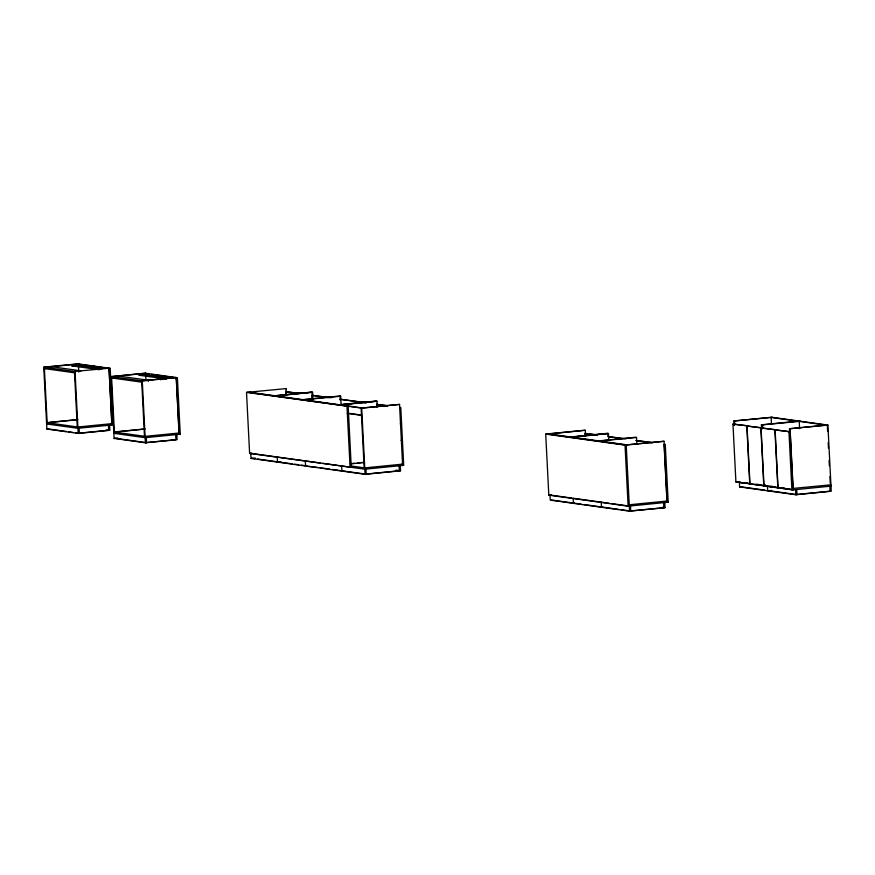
<?xml version="1.0" encoding="UTF-8"?>
<svg xmlns="http://www.w3.org/2000/svg" width="875" height="875" viewBox="0 0 875 875"><rect width="100%" height="100%" fill="white"/><g stroke="black" fill="none" stroke-linecap="round" stroke-linejoin="round"><path stroke-width="1.31" d="M109.616 425.184L109.867 430.281L78.181 433.409L46.878 429.045L43.75 367.194L77.788 363.836L110.173 368.353L113.028 424.67L111.858 424.791L109.003 368.473L110.173 368.353M79.045 364.011L44.341 367.281L47.152 422.723L77.263 419.748M47.02 368.331L44.406 368.594L74.517 372.783M101.97 368.758L71.859 364.558L71.925 365.87L74.539 365.608M94.686 366.198L93.516 366.308L105.131 367.927M176.838 434.558L177.089 439.644L145.403 442.783L114.111 438.419L110.972 376.567L145.009 373.198L177.395 377.727L180.25 434.044L179.08 434.164L176.225 377.836L151.561 374.402M146.267 373.384L145.086 373.505L148.969 374.041M115.544 377.573L111.639 377.956L141.739 382.156M169.192 378.131L139.081 373.931L139.147 375.244L141.761 374.981M160.606 375.659L161.908 375.572M110.972 376.567L142.275 380.931L176.312 377.562L179.178 434.317L145.141 437.686L113.848 433.322M176.225 377.836L177.395 377.727M246.52 392.383L348.162 406.273L351.258 467.316L249.616 453.425L246.52 392.383L286.114 388.609L286.453 395.391M273.547 395.861L311.358 392.131L312.55 392.295L312.9 399.077M274.137 395.948L311.959 392.208L312.353 398.081M274.728 396.036L312.55 392.295M313.228 395.248L312.047 395.369L312.189 398.059M49.175 422.384L77.973 419.541M301.634 399.787L339.456 396.047L340.648 396.211L341.053 404.359M302.225 399.864L340.648 396.211M340.112 399.273L366.067 402.62M46.878 429.045L48.65 429.012M358.323 401.811L359.625 401.712M337.991 404.852L375.812 401.111L376.994 401.275L377.278 406.711M338.581 404.928L376.403 401.188M339.183 405.016L376.994 401.275M78.761 433.212L108.106 430.314M376.502 404.348L387.275 405.573M116.397 431.758L145.195 428.903M144.484 429.122L114.373 432.097L111.562 376.655L145.6 373.286L145.95 380.045M247.702 392.262L361.714 408.155L399.536 404.414L402.631 465.467L399.831 465.073M399.602 407.564L400.772 407.455L401.581 423.456L400.411 423.577M114.111 438.419L117.95 438.036M179.112 433.016L145.075 436.373L113.783 432.009M145.983 442.586L175.919 439.764L175.656 434.667M400.433 424.014L401.603 423.894L402.413 439.906L401.242 440.027M249.616 453.425L251.967 453.195M401.264 440.453L402.434 440.344L403.703 465.336L364.809 469.208L322.82 463.356M320.447 463.028L250.786 453.316L251.048 458.413L255.467 458.117M667.023 502.327L664.092 444.434L665.263 444.325L668.194 502.206L628.13 506.188L548.811 495.13L545.716 434.087L584.708 430.227L585.309 430.314L585.583 435.739M547.487 434.055L585.309 430.314M278.064 461.891L280.722 461.628M278.666 461.978L277.484 462.098L277.233 457.002M585.113 436.078L584.97 433.409L596.936 434.798M569.439 437.106L607.25 433.366L608.442 433.541L608.781 440.322M570.03 437.194L607.852 433.453L607.983 436.166M734.103 425.064L733.895 420.984L771.717 417.244L827.903 425.075L831.25 491.225L795.78 494.736L739.594 486.905L739.331 481.808M570.62 437.281L608.442 433.541M733.895 420.984L772.308 417.331M732.966 424.069L747.994 425.884L732.966 424.069L735.908 481.95L751.122 483.787M350.47 463.652L354.517 463.258M357.219 462.984L362.622 462.448M350.306 463.958L364.569 462.405M777.755 487.506L749.952 483.908L747.02 426.027L762.038 427.842M597.527 441.022L635.348 437.281L636.53 437.456L636.88 444.238M761.6 428.892L761.392 424.823L799.214 421.083M598.117 441.109L636.53 437.456M800.406 421.247L761.983 424.9L762.191 428.98M747.02 426.027L776.081 429.8M636.005 440.519L651.219 442.367M343.109 470.958L341.939 471.078L341.677 465.981M774.911 429.909L777.842 487.791L763.995 485.866L761.064 427.984L790.125 431.758L793.067 489.639L791.886 489.748L778.039 487.823L775.108 429.942L790.125 431.758M625.614 444.938L664.027 441.284L667.122 502.337L664.453 501.966M789.688 432.808L789.491 428.739L827.302 424.998L827.608 431.058M545.716 434.087L625.034 445.145L664.027 441.284M789.491 428.739L827.903 425.075M365.652 474.097L398.77 470.827M251.048 458.413L365.072 474.305L400.542 470.794L400.28 465.697M548.811 495.13L551.163 494.9M735.908 481.95L750.925 483.766M739.692 481.775L736.991 482.038L793.177 489.869L830.987 486.128M574.558 503.223L573.377 503.333L573.125 498.247L609.241 503.278M739.594 486.905L740.764 486.784M602.645 507.139L601.475 507.248L601.212 502.163M771.509 490.438L767.681 490.82L767.43 485.723M629.234 504.766L667.056 501.025L666.466 500.938M830.922 484.816L792.509 488.48M630.142 510.967L663.863 507.773L663.6 502.688M796.359 494.528L829.478 491.258M571.834 498.061L549.981 495.02L550.244 500.117L629.562 511.164L665.033 507.664L664.781 502.567M798.044 421.192L771.137 417.452L771.444 423.511M826.131 425.108L799.225 421.367L799.597 428.641M761.392 424.823L762.584 424.988L762.716 427.7M285.513 388.522L286.114 388.609M399.536 404.414L361.123 408.078L364.153 467.819M300.005 393.411L285.775 391.705L298.834 393.52M327.239 397.206L312.211 395.391L326.069 397.316M327.436 397.228L331.209 397.753M623.131 438.452L608.103 436.636L621.95 438.561M623.328 438.473L625.844 438.823M326.266 397.348L328.781 397.698M340.277 399.295L366.188 402.916M387.461 405.88L376.666 404.37L376.797 407.039M584.97 433.409L597.111 435.105M636.202 440.552L650.048 442.477M650.245 442.509L652.761 442.859M77.864 364.131L92.094 366.111M71.925 365.87L99.422 369.698M139.147 375.244L166.644 379.072M249.463 392.23L274.717 395.752M275.909 395.916L302.805 399.667M303.997 399.831L339.161 404.731M340.353 404.895L362.294 407.958M548.658 433.934L570.609 436.997M571.802 437.161L598.697 440.913M599.889 441.077L626.795 444.828M546.897 433.967L626.216 445.025L629.562 511.164M50.87 366.636L80.97 370.836M43.75 367.194L75.053 371.558L78.181 433.409M349.759 413.438L361.375 415.056M347.287 413.372L361.495 415.352M744.691 482.552L747.359 482.923M756.722 484.225L759.402 484.608M763.416 485.166L766.095 485.538M770.098 486.095L772.778 486.467M782.141 487.769L784.82 488.141M754.895 484.323L764.969 485.723M780.478 487.878L784.252 488.414M786.767 488.764L790.541 489.289M742.109 486.97L764.848 490.142M768.261 490.613L796.95 494.616L796.698 489.519M111.3 423.555L111.891 423.642L77.853 427.011L46.561 422.647M401.964 464.078L402.566 464.155L364.744 467.895L350.602 465.927M177.669 433.683L180.25 434.044M665.678 501.856L668.194 502.206M176.575 433.956L179.178 434.317M396.681 470.258L400.542 470.794M662.364 507.292L665.033 507.664M106.094 430.03L108.697 430.391L108.434 425.294M395.511 470.367L399.372 470.914L399.109 465.817M46.627 423.959L77.919 428.312L111.956 424.955L109.08 368.189L74.452 371.481L77.263 426.923M611.833 503.639L629.3 506.078M49.361 429.111L66.314 431.473M68.917 431.845L72.833 432.381M75.447 432.753L79.352 433.289L79.1 428.203M115.281 438.298L146.573 442.663L146.322 437.566M252.219 458.292L254.866 458.664M257.512 459.025L292.042 463.837M294.711 464.209L298.725 464.778M301.405 465.15L305.419 465.708M317.527 467.392L305.583 466.014L305.32 460.917M320.217 467.764L329.645 469.087M332.336 469.459L343.7 471.045M344.389 471.144L366.242 474.184L365.98 469.087M551.414 499.997L581.241 504.153M583.92 504.525L601.311 506.953M602.055 507.052L618.702 509.37M621.37 509.742L630.733 511.055L630.481 505.958M828.198 442.652L828.472 448.077M829.095 460.294L829.369 465.73M829.916 476.591L830.266 483.383M829.817 486.248L830.08 491.334M795.517 489.639L795.78 494.736M790.081 428.816L793.177 489.869M789.972 438.244L790.103 440.956M790.858 455.886L791 458.609M791.689 472.183L791.82 474.895M788.955 431.867L791.886 489.748M765.013 484.641L765.078 485.953M760.867 427.952L763.798 485.833M746.823 425.994L749.755 483.875M734.486 421.072L734.694 425.141M625.034 445.145L628.13 506.188M361.714 408.155L365.072 474.305M346.992 406.383L350.087 467.436M340.047 396.123L340.255 400.203M285.655 391.234L285.863 395.314M175.777 378.787L175.711 377.486L141.673 380.844L144.484 436.297M160.803 377.027L160.945 379.706M160.672 377.005L160.814 379.684M148.258 381.511L148.192 380.198L118.092 376.009L118.158 377.311M142.275 380.931L145.403 442.783M108.489 368.113L108.555 369.425M78.52 366.614L78.794 372.028"/></g></svg>
